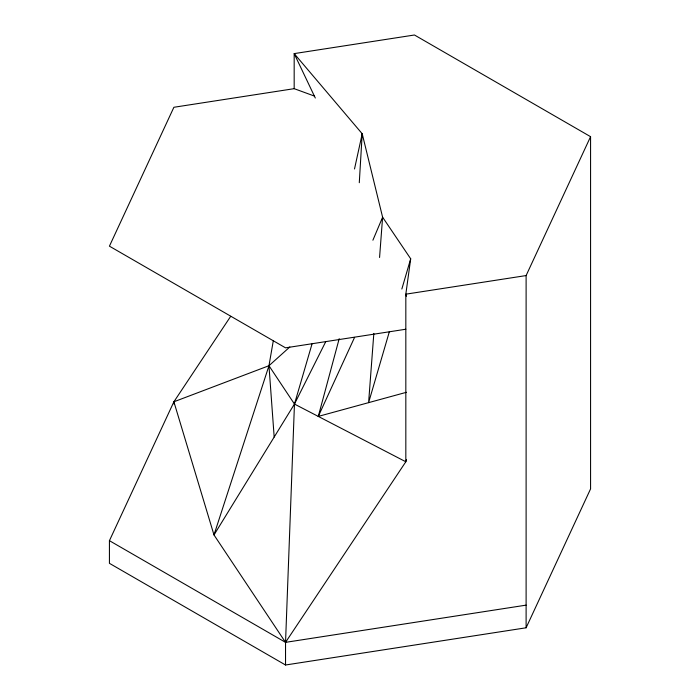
<?xml version="1.0" encoding="UTF-8"?>
<svg xmlns="http://www.w3.org/2000/svg" width="700" height="700" viewBox="0 0 700 700"><rect width="100%" height="100%" fill="white"/><g stroke="black" fill="none" stroke-linecap="round" stroke-linejoin="round"><path stroke-width="1.05" d="M359.284 182.718L362.206 133.752L294.175 53.611L414.461 35L590.572 136.675L590.572 488.898L526.111 627.786L285.539 665L109.428 563.325L109.428 540.68L173.889 401.791L230.711 316.295M373.835 333.401L368.602 402.64L389.34 331.756M379.566 257.486L382.611 217.21L362.206 133.752L354.506 168.98M361.944 136.964L362.206 133.752M372.899 240.205L382.611 217.21L410.69 258.79L405.825 294.175L405.825 461.773L285.539 642.355L285.539 665M273.262 340.988L268.966 365.715L213.99 534.949L285.539 642.355L526.111 605.141M406.446 392.289L318.281 416.412L339.203 338.669M312.051 343.866L294.464 404.066L285.539 642.355L109.428 540.68M401.844 289.021L410.69 258.79M406.446 459.699L405.825 461.773L294.464 404.066L268.966 365.715L173.889 401.791L173.889 403.944M318.281 416.412L354.576 337.365M526.111 627.786L526.111 275.564L590.572 136.675M325.71 341.731L294.464 404.066L213.99 534.949L173.889 401.791M289.826 346.981L268.966 365.715L274.181 437.045M314.379 96.058L294.175 88.672L173.889 107.275L109.428 246.164L285.539 347.839L405.825 329.236M526.111 275.564L405.825 294.175L406.35 296.293M315.306 98.017L294.175 53.611L294.175 88.672"/></g></svg>
